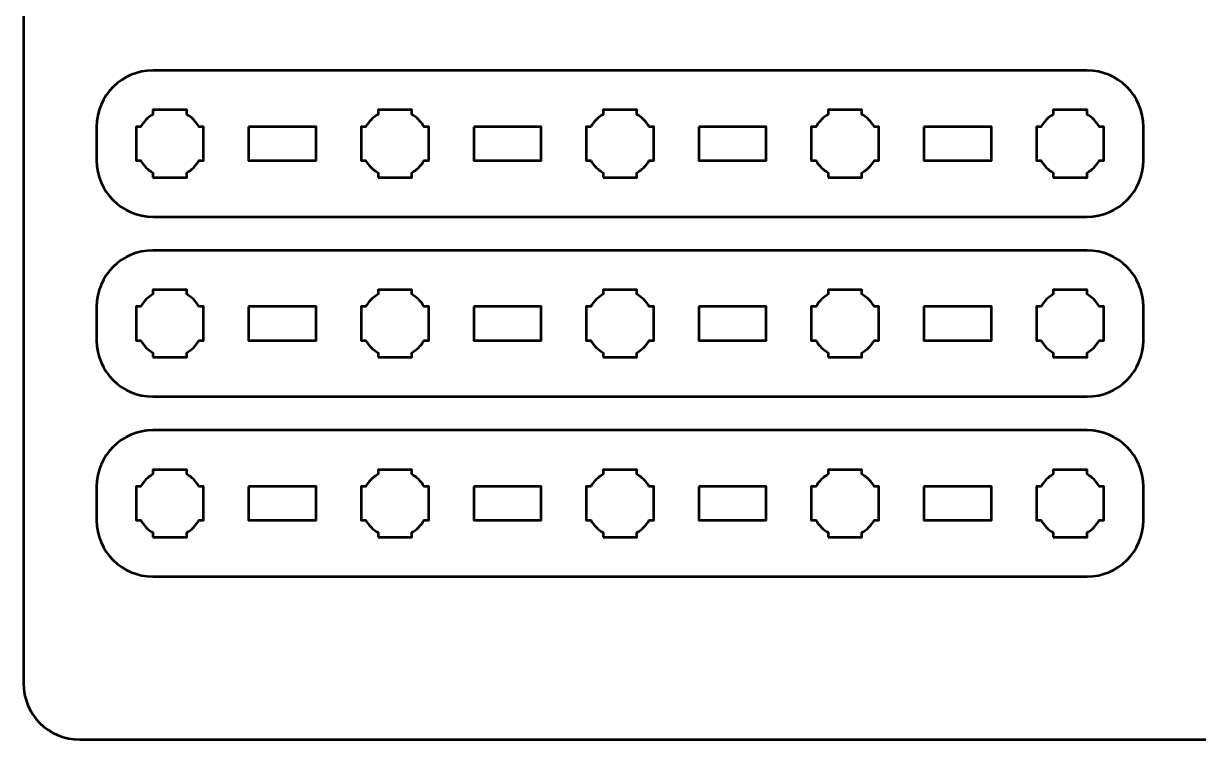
# Model space of a CAD drawing. Header units: centimetres. Extents: x -21 to 0, y -29.7 to 0.
# Drawn here: x -21 to -10.56, y -29.7 to -23.33 of the extents above; entities that cross this region are included whole.
import ezdxf

# ---------------------------------------------------------------- set-up
doc = ezdxf.new("R2010")
doc.units = ezdxf.units.CM
doc.header["$MEASUREMENT"] = 0
doc.layers.add('Layer 1', color=7, linetype='Continuous')

msp = doc.modelspace()

# ---------------------------------------------------------------- linework, layer by layer
at = {"layer": 'Layer 1', "color": 1, "lineweight": 53}
msp.add_open_spline([(-21.00003, -29.19995), (-21.00003, -29.19995), (-21.00003, -5.29992), (-21.00003, -5.29992), (-21.00003, -5.29992), (-21.00003, -5.21709), (-20.93286, -5.14992), (-20.85003, -5.14992), (-20.85003, -5.14992), (-20.7672, -5.14992), (-20.70003, -5.08275), (-20.70003, -4.99992), (-20.70003, -4.99992), (-20.70003, -4.91709), (-20.7672, -4.84992), (-20.85003, -4.84992), (-20.85003, -4.84992), (-20.93286, -4.84992), (-21.00003, -4.78275), (-21.00003, -4.69992), (-21.00003, -4.69992), (-21.00003, -4.61709), (-20.93286, -4.54992), (-20.85003, -4.54992), (-20.85003, -4.54992), (-20.7672, -4.54992), (-20.70003, -4.48275), (-20.70003, -4.39992), (-20.70003, -4.39992), (-20.70003, -4.31709), (-20.7672, -4.24992), (-20.85003, -4.24992), (-20.85003, -4.24992), (-20.93286, -4.24992), (-21.00003, -4.18275), (-21.00003, -4.09992), (-21.00003, -4.09992), (-21.00003, -4.01709), (-20.93286, -3.94992), (-20.85003, -3.94992), (-20.85003, -3.94992), (-20.7672, -3.94992), (-20.70003, -3.88275), (-20.70003, -3.79992), (-20.70003, -3.79992), (-20.70003, -3.71709), (-20.7672, -3.64992), (-20.85003, -3.64992), (-20.85003, -3.64992), (-20.93286, -3.64992), (-21.00003, -3.58275), (-21.00003, -3.49992), (-21.00003, -3.49992), (-21.00003, -3.41709), (-20.93286, -3.34992), (-20.85003, -3.34992), (-20.85003, -3.34992), (-20.7672, -3.34992), (-20.70003, -3.28275), (-20.70003, -3.19992), (-20.70003, -3.19992), (-20.70003, -3.11709), (-20.7672, -3.04992), (-20.85003, -3.04992), (-20.85003, -3.04992), (-20.93286, -3.04992), (-21.00003, -2.98275), (-21.00003, -2.89992), (-21.00003, -2.89992), (-21.00003, -2.81709), (-20.93286, -2.74992), (-20.85003, -2.74992), (-20.85003, -2.74992), (-20.7672, -2.74992), (-20.70003, -2.68275), (-20.70003, -2.59992), (-20.70003, -2.59992), (-20.70003, -2.51709), (-20.7672, -2.44992), (-20.85003, -2.44992), (-20.85003, -2.44992), (-20.93286, -2.44992), (-21.00003, -2.38275), (-21.00003, -2.29992), (-21.00003, -2.29992), (-21.00003, -2.21709), (-20.93286, -2.14992), (-20.85003, -2.14992), (-20.85003, -2.14992), (-20.7672, -2.14992), (-20.70003, -2.08275), (-20.70003, -1.99992), (-20.70003, -1.99992), (-20.70003, -1.91709), (-20.7672, -1.84992), (-20.85003, -1.84992), (-20.85003, -1.84992), (-20.93286, -1.84992), (-21.00003, -1.78275), (-21.00003, -1.69992), (-21.00003, -1.69992), (-21.00003, -1.61709), (-20.93286, -1.54992), (-20.85003, -1.54992), (-20.85003, -1.54992), (-20.7672, -1.54992), (-20.70003, -1.48275), (-20.70003, -1.39992), (-20.70003, -1.39992), (-20.70003, -1.31709), (-20.7672, -1.24992), (-20.85003, -1.24992), (-20.85003, -1.24992), (-20.93286, -1.24992), (-21.00003, -1.18275), (-21.00003, -1.09992), (-21.00003, -1.09992), (-21.00003, -1.09992), (-21.00003, -0.49992), (-21.00003, -0.49992), (-21.00003, -0.49992), (-21.00003, -0.22295), (-20.77694, 0.00004), (-20.49994, 0.00004), (-20.49994, 0.00004), (-20.49994, 0.00004), (-0.50008, 0.00004), (-0.50008, 0.00004), (-0.50008, 0.00004), (-0.22294, 0.00004), (0.00002, -0.22295), (0.00002, -0.49992), (0.00002, -0.49992), (0.00002, -0.49992), (0.00002, -29.19995), (0.00002, -29.19995), (0.00002, -29.19995), (0.00002, -29.47695), (-0.22294, -29.70004), (-0.50008, -29.70004), (-0.50008, -29.70004), (-0.50008, -29.70004), (-20.49994, -29.70004), (-20.49994, -29.70004), (-20.49994, -29.70004), (-20.77694, -29.70004), (-21.00003, -29.47695), (-21.00003, -29.19995)], degree=3, knots=[0, 0, 0, 0, 0.02702703, 0.02702703, 0.02702703, 0.02702703, 0.05405405, 0.05405405, 0.05405405, 0.05405405, 0.08108108, 0.08108108, 0.08108108, 0.08108108, 0.10810811, 0.10810811, 0.10810811, 0.10810811, 0.13513514, 0.13513514, 0.13513514, 0.13513514, 0.16216216, 0.16216216, 0.16216216, 0.16216216, 0.18918919, 0.18918919, 0.18918919, 0.18918919, 0.21621622, 0.21621622, 0.21621622, 0.21621622, 0.24324324, 0.24324324, 0.24324324, 0.24324324, 0.27027027, 0.27027027, 0.27027027, 0.27027027, 0.2972973, 0.2972973, 0.2972973, 0.2972973, 0.32432432, 0.32432432, 0.32432432, 0.32432432, 0.35135135, 0.35135135, 0.35135135, 0.35135135, 0.37837838, 0.37837838, 0.37837838, 0.37837838, 0.40540541, 0.40540541, 0.40540541, 0.40540541, 0.43243243, 0.43243243, 0.43243243, 0.43243243, 0.45945946, 0.45945946, 0.45945946, 0.45945946, 0.48648649, 0.48648649, 0.48648649, 0.48648649, 0.51351351, 0.51351351, 0.51351351, 0.51351351, 0.54054054, 0.54054054, 0.54054054, 0.54054054, 0.56756757, 0.56756757, 0.56756757, 0.56756757, 0.59459459, 0.59459459, 0.59459459, 0.59459459, 0.62162162, 0.62162162, 0.62162162, 0.62162162, 0.64864865, 0.64864865, 0.64864865, 0.64864865, 0.67567568, 0.67567568, 0.67567568, 0.67567568, 0.7027027, 0.7027027, 0.7027027, 0.7027027, 0.72972973, 0.72972973, 0.72972973, 0.72972973, 0.75675676, 0.75675676, 0.75675676, 0.75675676, 0.78378378, 0.78378378, 0.78378378, 0.78378378, 0.81081081, 0.81081081, 0.81081081, 0.81081081, 0.83783784, 0.83783784, 0.83783784, 0.83783784, 0.86486486, 0.86486486, 0.86486486, 0.86486486, 0.89189189, 0.89189189, 0.89189189, 0.89189189, 0.91891892, 0.91891892, 0.91891892, 0.91891892, 0.94594595, 0.94594595, 0.94594595, 0.94594595, 0.97297297, 0.97297297, 0.97297297, 0.97297297, 1, 1, 1, 1], dxfattribs=at)
at = {"layer": 'Layer 1', "color": 3, "lineweight": 53}
for points in [[(-19.84998, -23.75001), (-19.84998, -23.75001), (-11.55007, -23.75001), (-11.55007, -23.75001), (-11.55007, -23.75001), (-11.27307, -23.75001), (-11.04997, -23.9731), (-11.04997, -24.2501), (-11.04997, -24.2501), (-11.04997, -24.2501), (-11.04997, -24.55011), (-11.04997, -24.55011), (-11.04997, -24.55011), (-11.04997, -24.82707), (-11.27307, -25.05003), (-11.55007, -25.05003), (-11.55007, -25.05003), (-11.55007, -25.05003), (-19.84998, -25.05003), (-19.84998, -25.05003), (-19.84998, -25.05003), (-20.12698, -25.05003), (-20.35008, -24.82707), (-20.35008, -24.55011), (-20.35008, -24.55011), (-20.35008, -24.55011), (-20.35008, -24.2501), (-20.35008, -24.2501), (-20.35008, -24.2501), (-20.35008, -23.9731), (-20.12698, -23.75001), (-19.84998, -23.75001)], [(-19.84998, -25.35001), (-19.84998, -25.35001), (-11.55007, -25.35001), (-11.55007, -25.35001), (-11.55007, -25.35001), (-11.27307, -25.35001), (-11.04997, -25.5731), (-11.04997, -25.8501), (-11.04997, -25.8501), (-11.04997, -25.8501), (-11.04997, -26.15011), (-11.04997, -26.15011), (-11.04997, -26.15011), (-11.04997, -26.42707), (-11.27307, -26.65003), (-11.55007, -26.65003), (-11.55007, -26.65003), (-11.55007, -26.65003), (-19.84998, -26.65003), (-19.84998, -26.65003), (-19.84998, -26.65003), (-20.12698, -26.65003), (-20.35008, -26.42707), (-20.35008, -26.15011), (-20.35008, -26.15011), (-20.35008, -26.15011), (-20.35008, -25.8501), (-20.35008, -25.8501), (-20.35008, -25.8501), (-20.35008, -25.5731), (-20.12698, -25.35001), (-19.84998, -25.35001)], [(-19.84998, -26.95001), (-19.84998, -26.95001), (-11.55007, -26.95001), (-11.55007, -26.95001), (-11.55007, -26.95001), (-11.27307, -26.95001), (-11.04997, -27.1731), (-11.04997, -27.4501), (-11.04997, -27.4501), (-11.04997, -27.4501), (-11.04997, -27.75011), (-11.04997, -27.75011), (-11.04997, -27.75011), (-11.04997, -28.02707), (-11.27307, -28.25003), (-11.55007, -28.25003), (-11.55007, -28.25003), (-11.55007, -28.25003), (-19.84998, -28.25003), (-19.84998, -28.25003), (-19.84998, -28.25003), (-20.12698, -28.25003), (-20.35008, -28.02707), (-20.35008, -27.75011), (-20.35008, -27.75011), (-20.35008, -27.75011), (-20.35008, -27.4501), (-20.35008, -27.4501), (-20.35008, -27.4501), (-20.35008, -27.1731), (-20.12698, -26.95001), (-19.84998, -26.95001)]]:
    msp.add_open_spline(points, degree=3, knots=[0, 0, 0, 0, 0.125, 0.125, 0.125, 0.125, 0.25, 0.25, 0.25, 0.25, 0.375, 0.375, 0.375, 0.375, 0.5, 0.5, 0.5, 0.5, 0.625, 0.625, 0.625, 0.625, 0.75, 0.75, 0.75, 0.75, 0.875, 0.875, 0.875, 0.875, 1, 1, 1, 1], dxfattribs=at)
at = {"layer": 'Layer 1', "lineweight": 53}
for points, knots in [([(-19.84998, -24.70004), (-19.84998, -24.70004), (-19.84998, -24.65993), (-19.84998, -24.65993), (-19.84998, -24.65993), (-19.89559, -24.63361), (-19.93352, -24.59558), (-19.95984, -24.55011), (-19.95984, -24.55011), (-19.95984, -24.55011), (-20.00005, -24.55011), (-20.00005, -24.55011), (-20.00005, -24.55011), (-20.00005, -24.55011), (-20.00005, -24.40003), (-20.00005, -24.40003), (-20.00005, -24.40003), (-20.00005, -24.40003), (-20.00005, -24.2501), (-20.00005, -24.2501), (-20.00005, -24.2501), (-20.00005, -24.2501), (-19.95984, -24.2501), (-19.95984, -24.2501), (-19.95984, -24.2501), (-19.93352, -24.20449), (-19.89559, -24.16657), (-19.84998, -24.14025), (-19.84998, -24.14025), (-19.84998, -24.14025), (-19.84998, -24.10003), (-19.84998, -24.10003), (-19.84998, -24.10003), (-19.84998, -24.10003), (-19.70005, -24.10003), (-19.70005, -24.10003), (-19.70005, -24.10003), (-19.70005, -24.10003), (-19.54998, -24.10003), (-19.54998, -24.10003), (-19.54998, -24.10003), (-19.54998, -24.10003), (-19.54998, -24.14025), (-19.54998, -24.14025), (-19.54998, -24.14025), (-19.50451, -24.16657), (-19.46648, -24.20449), (-19.44016, -24.2501), (-19.44016, -24.2501), (-19.44016, -24.2501), (-19.40005, -24.2501), (-19.40005, -24.2501), (-19.40005, -24.2501), (-19.40005, -24.2501), (-19.40005, -24.40003), (-19.40005, -24.40003), (-19.40005, -24.40003), (-19.40005, -24.40003), (-19.40005, -24.55011), (-19.40005, -24.55011), (-19.40005, -24.55011), (-19.40005, -24.55011), (-19.44016, -24.55011), (-19.44016, -24.55011), (-19.44016, -24.55011), (-19.46648, -24.59558), (-19.50451, -24.63361), (-19.54998, -24.65993), (-19.54998, -24.65993), (-19.54998, -24.65993), (-19.54998, -24.70004), (-19.54998, -24.70004), (-19.54998, -24.70004), (-19.54998, -24.70004), (-19.70005, -24.70004), (-19.70005, -24.70004), (-19.70005, -24.70004), (-19.70005, -24.70004), (-19.84998, -24.70004), (-19.84998, -24.70004)], [0, 0, 0, 0, 0.05, 0.05, 0.05, 0.05, 0.1, 0.1, 0.1, 0.1, 0.15, 0.15, 0.15, 0.15, 0.2, 0.2, 0.2, 0.2, 0.25, 0.25, 0.25, 0.25, 0.3, 0.3, 0.3, 0.3, 0.35, 0.35, 0.35, 0.35, 0.4, 0.4, 0.4, 0.4, 0.45, 0.45, 0.45, 0.45, 0.5, 0.5, 0.5, 0.5, 0.55, 0.55, 0.55, 0.55, 0.6, 0.6, 0.6, 0.6, 0.65, 0.65, 0.65, 0.65, 0.7, 0.7, 0.7, 0.7, 0.75, 0.75, 0.75, 0.75, 0.8, 0.8, 0.8, 0.8, 0.85, 0.85, 0.85, 0.85, 0.9, 0.9, 0.9, 0.9, 0.95, 0.95, 0.95, 0.95, 1, 1, 1, 1]), ([(-17.85005, -24.70004), (-17.85005, -24.70004), (-17.85005, -24.65993), (-17.85005, -24.65993), (-17.85005, -24.65993), (-17.89552, -24.63361), (-17.93355, -24.59558), (-17.95987, -24.55011), (-17.95987, -24.55011), (-17.95987, -24.55011), (-17.99998, -24.55011), (-17.99998, -24.55011), (-17.99998, -24.55011), (-17.99998, -24.55011), (-17.99998, -24.40003), (-17.99998, -24.40003), (-17.99998, -24.40003), (-17.99998, -24.40003), (-17.99998, -24.2501), (-17.99998, -24.2501), (-17.99998, -24.2501), (-17.99998, -24.2501), (-17.95987, -24.2501), (-17.95987, -24.2501), (-17.95987, -24.2501), (-17.93355, -24.20449), (-17.89552, -24.16657), (-17.85005, -24.14025), (-17.85005, -24.14025), (-17.85005, -24.14025), (-17.85005, -24.10003), (-17.85005, -24.10003), (-17.85005, -24.10003), (-17.85005, -24.10003), (-17.69998, -24.10003), (-17.69998, -24.10003), (-17.69998, -24.10003), (-17.69998, -24.10003), (-17.55005, -24.10003), (-17.55005, -24.10003), (-17.55005, -24.10003), (-17.55005, -24.10003), (-17.55005, -24.14025), (-17.55005, -24.14025), (-17.55005, -24.14025), (-17.50457, -24.16657), (-17.46654, -24.20449), (-17.44023, -24.2501), (-17.44023, -24.2501), (-17.44023, -24.2501), (-17.39997, -24.2501), (-17.39997, -24.2501), (-17.39997, -24.2501), (-17.39997, -24.2501), (-17.39997, -24.40003), (-17.39997, -24.40003), (-17.39997, -24.40003), (-17.39997, -24.40003), (-17.39997, -24.55011), (-17.39997, -24.55011), (-17.39997, -24.55011), (-17.39997, -24.55011), (-17.44023, -24.55011), (-17.44023, -24.55011), (-17.44023, -24.55011), (-17.46654, -24.59558), (-17.50457, -24.63361), (-17.55005, -24.65993), (-17.55005, -24.65993), (-17.55005, -24.65993), (-17.55005, -24.70004), (-17.55005, -24.70004), (-17.55005, -24.70004), (-17.55005, -24.70004), (-17.69998, -24.70004), (-17.69998, -24.70004), (-17.69998, -24.70004), (-17.69998, -24.70004), (-17.85005, -24.70004), (-17.85005, -24.70004)], [0, 0, 0, 0, 0.05, 0.05, 0.05, 0.05, 0.1, 0.1, 0.1, 0.1, 0.15, 0.15, 0.15, 0.15, 0.2, 0.2, 0.2, 0.2, 0.25, 0.25, 0.25, 0.25, 0.3, 0.3, 0.3, 0.3, 0.35, 0.35, 0.35, 0.35, 0.4, 0.4, 0.4, 0.4, 0.45, 0.45, 0.45, 0.45, 0.5, 0.5, 0.5, 0.5, 0.55, 0.55, 0.55, 0.55, 0.6, 0.6, 0.6, 0.6, 0.65, 0.65, 0.65, 0.65, 0.7, 0.7, 0.7, 0.7, 0.75, 0.75, 0.75, 0.75, 0.8, 0.8, 0.8, 0.8, 0.85, 0.85, 0.85, 0.85, 0.9, 0.9, 0.9, 0.9, 0.95, 0.95, 0.95, 0.95, 1, 1, 1, 1]), ([(-15.85012, -24.70004), (-15.85012, -24.70004), (-15.85012, -24.65993), (-15.85012, -24.65993), (-15.85012, -24.65993), (-15.89559, -24.63361), (-15.93348, -24.59558), (-15.95994, -24.55011), (-15.95994, -24.55011), (-15.95994, -24.55011), (-16.00005, -24.55011), (-16.00005, -24.55011), (-16.00005, -24.55011), (-16.00005, -24.55011), (-16.00005, -24.40003), (-16.00005, -24.40003), (-16.00005, -24.40003), (-16.00005, -24.40003), (-16.00005, -24.2501), (-16.00005, -24.2501), (-16.00005, -24.2501), (-16.00005, -24.2501), (-15.95994, -24.2501), (-15.95994, -24.2501), (-15.95994, -24.2501), (-15.93348, -24.20449), (-15.89559, -24.16657), (-15.85012, -24.14025), (-15.85012, -24.14025), (-15.85012, -24.14025), (-15.85012, -24.10003), (-15.85012, -24.10003), (-15.85012, -24.10003), (-15.85012, -24.10003), (-15.70004, -24.10003), (-15.70004, -24.10003), (-15.70004, -24.10003), (-15.70004, -24.10003), (-15.55011, -24.10003), (-15.55011, -24.10003), (-15.55011, -24.10003), (-15.55011, -24.10003), (-15.55011, -24.14025), (-15.55011, -24.14025), (-15.55011, -24.14025), (-15.5045, -24.16657), (-15.46658, -24.20449), (-15.44026, -24.2501), (-15.44026, -24.2501), (-15.44026, -24.2501), (-15.40004, -24.2501), (-15.40004, -24.2501), (-15.40004, -24.2501), (-15.40004, -24.2501), (-15.40004, -24.40003), (-15.40004, -24.40003), (-15.40004, -24.40003), (-15.40004, -24.40003), (-15.40004, -24.55011), (-15.40004, -24.55011), (-15.40004, -24.55011), (-15.40004, -24.55011), (-15.44026, -24.55011), (-15.44026, -24.55011), (-15.44026, -24.55011), (-15.46658, -24.59558), (-15.5045, -24.63361), (-15.55011, -24.65993), (-15.55011, -24.65993), (-15.55011, -24.65993), (-15.55011, -24.70004), (-15.55011, -24.70004), (-15.55011, -24.70004), (-15.55011, -24.70004), (-15.70004, -24.70004), (-15.70004, -24.70004), (-15.70004, -24.70004), (-15.70004, -24.70004), (-15.85012, -24.70004), (-15.85012, -24.70004)], [0, 0, 0, 0, 0.05, 0.05, 0.05, 0.05, 0.1, 0.1, 0.1, 0.1, 0.15, 0.15, 0.15, 0.15, 0.2, 0.2, 0.2, 0.2, 0.25, 0.25, 0.25, 0.25, 0.3, 0.3, 0.3, 0.3, 0.35, 0.35, 0.35, 0.35, 0.4, 0.4, 0.4, 0.4, 0.45, 0.45, 0.45, 0.45, 0.5, 0.5, 0.5, 0.5, 0.55, 0.55, 0.55, 0.55, 0.6, 0.6, 0.6, 0.6, 0.65, 0.65, 0.65, 0.65, 0.7, 0.7, 0.7, 0.7, 0.75, 0.75, 0.75, 0.75, 0.8, 0.8, 0.8, 0.8, 0.85, 0.85, 0.85, 0.85, 0.9, 0.9, 0.9, 0.9, 0.95, 0.95, 0.95, 0.95, 1, 1, 1, 1]), ([(-13.85001, -24.70004), (-13.85001, -24.70004), (-13.85001, -24.65993), (-13.85001, -24.65993), (-13.85001, -24.65993), (-13.89562, -24.63361), (-13.93351, -24.59558), (-13.95983, -24.55011), (-13.95983, -24.55011), (-13.95983, -24.55011), (-14.00008, -24.55011), (-14.00008, -24.55011), (-14.00008, -24.55011), (-14.00008, -24.55011), (-14.00008, -24.40003), (-14.00008, -24.40003), (-14.00008, -24.40003), (-14.00008, -24.40003), (-14.00008, -24.2501), (-14.00008, -24.2501), (-14.00008, -24.2501), (-14.00008, -24.2501), (-13.95983, -24.2501), (-13.95983, -24.2501), (-13.95983, -24.2501), (-13.93351, -24.20449), (-13.89562, -24.16657), (-13.85001, -24.14025), (-13.85001, -24.14025), (-13.85001, -24.14025), (-13.85001, -24.10003), (-13.85001, -24.10003), (-13.85001, -24.10003), (-13.85001, -24.10003), (-13.70008, -24.10003), (-13.70008, -24.10003), (-13.70008, -24.10003), (-13.70008, -24.10003), (-13.55, -24.10003), (-13.55, -24.10003), (-13.55, -24.10003), (-13.55, -24.10003), (-13.55, -24.14025), (-13.55, -24.14025), (-13.55, -24.14025), (-13.50453, -24.16657), (-13.4665, -24.20449), (-13.44018, -24.2501), (-13.44018, -24.2501), (-13.44018, -24.2501), (-13.40007, -24.2501), (-13.40007, -24.2501), (-13.40007, -24.2501), (-13.40007, -24.2501), (-13.40007, -24.40003), (-13.40007, -24.40003), (-13.40007, -24.40003), (-13.40007, -24.40003), (-13.40007, -24.55011), (-13.40007, -24.55011), (-13.40007, -24.55011), (-13.40007, -24.55011), (-13.44018, -24.55011), (-13.44018, -24.55011), (-13.44018, -24.55011), (-13.4665, -24.59558), (-13.50453, -24.63361), (-13.55, -24.65993), (-13.55, -24.65993), (-13.55, -24.65993), (-13.55, -24.70004), (-13.55, -24.70004), (-13.55, -24.70004), (-13.55, -24.70004), (-13.70008, -24.70004), (-13.70008, -24.70004), (-13.70008, -24.70004), (-13.70008, -24.70004), (-13.85001, -24.70004), (-13.85001, -24.70004)], [0, 0, 0, 0, 0.05, 0.05, 0.05, 0.05, 0.1, 0.1, 0.1, 0.1, 0.15, 0.15, 0.15, 0.15, 0.2, 0.2, 0.2, 0.2, 0.25, 0.25, 0.25, 0.25, 0.3, 0.3, 0.3, 0.3, 0.35, 0.35, 0.35, 0.35, 0.4, 0.4, 0.4, 0.4, 0.45, 0.45, 0.45, 0.45, 0.5, 0.5, 0.5, 0.5, 0.55, 0.55, 0.55, 0.55, 0.6, 0.6, 0.6, 0.6, 0.65, 0.65, 0.65, 0.65, 0.7, 0.7, 0.7, 0.7, 0.75, 0.75, 0.75, 0.75, 0.8, 0.8, 0.8, 0.8, 0.85, 0.85, 0.85, 0.85, 0.9, 0.9, 0.9, 0.9, 0.95, 0.95, 0.95, 0.95, 1, 1, 1, 1]), ([(-11.85007, -24.70004), (-11.85007, -24.70004), (-11.85007, -24.65993), (-11.85007, -24.65993), (-11.85007, -24.65993), (-11.89555, -24.63361), (-11.93358, -24.59558), (-11.95989, -24.55011), (-11.95989, -24.55011), (-11.95989, -24.55011), (-12, -24.55011), (-12, -24.55011), (-12, -24.55011), (-12, -24.55011), (-12, -24.40003), (-12, -24.40003), (-12, -24.40003), (-12, -24.40003), (-12, -24.2501), (-12, -24.2501), (-12, -24.2501), (-12, -24.2501), (-11.95989, -24.2501), (-11.95989, -24.2501), (-11.95989, -24.2501), (-11.93358, -24.20449), (-11.89555, -24.16657), (-11.85007, -24.14025), (-11.85007, -24.14025), (-11.85007, -24.14025), (-11.85007, -24.10003), (-11.85007, -24.10003), (-11.85007, -24.10003), (-11.85007, -24.10003), (-11.7, -24.10003), (-11.7, -24.10003), (-11.7, -24.10003), (-11.7, -24.10003), (-11.55007, -24.10003), (-11.55007, -24.10003), (-11.55007, -24.10003), (-11.55007, -24.10003), (-11.55007, -24.14025), (-11.55007, -24.14025), (-11.55007, -24.14025), (-11.50446, -24.16657), (-11.46657, -24.20449), (-11.44025, -24.2501), (-11.44025, -24.2501), (-11.44025, -24.2501), (-11.4, -24.2501), (-11.4, -24.2501), (-11.4, -24.2501), (-11.4, -24.2501), (-11.4, -24.40003), (-11.4, -24.40003), (-11.4, -24.40003), (-11.4, -24.40003), (-11.4, -24.55011), (-11.4, -24.55011), (-11.4, -24.55011), (-11.4, -24.55011), (-11.44025, -24.55011), (-11.44025, -24.55011), (-11.44025, -24.55011), (-11.46657, -24.59558), (-11.50446, -24.63361), (-11.55007, -24.65993), (-11.55007, -24.65993), (-11.55007, -24.65993), (-11.55007, -24.70004), (-11.55007, -24.70004), (-11.55007, -24.70004), (-11.55007, -24.70004), (-11.7, -24.70004), (-11.7, -24.70004), (-11.7, -24.70004), (-11.7, -24.70004), (-11.85007, -24.70004), (-11.85007, -24.70004)], [0, 0, 0, 0, 0.05, 0.05, 0.05, 0.05, 0.1, 0.1, 0.1, 0.1, 0.15, 0.15, 0.15, 0.15, 0.2, 0.2, 0.2, 0.2, 0.25, 0.25, 0.25, 0.25, 0.3, 0.3, 0.3, 0.3, 0.35, 0.35, 0.35, 0.35, 0.4, 0.4, 0.4, 0.4, 0.45, 0.45, 0.45, 0.45, 0.5, 0.5, 0.5, 0.5, 0.55, 0.55, 0.55, 0.55, 0.6, 0.6, 0.6, 0.6, 0.65, 0.65, 0.65, 0.65, 0.7, 0.7, 0.7, 0.7, 0.75, 0.75, 0.75, 0.75, 0.8, 0.8, 0.8, 0.8, 0.85, 0.85, 0.85, 0.85, 0.9, 0.9, 0.9, 0.9, 0.95, 0.95, 0.95, 0.95, 1, 1, 1, 1]), ([(-19.00003, -24.2501), (-19.00003, -24.2501), (-18.40003, -24.2501), (-18.40003, -24.2501), (-18.40003, -24.2501), (-18.40003, -24.2501), (-18.40003, -24.55011), (-18.40003, -24.55011), (-18.40003, -24.55011), (-18.40003, -24.55011), (-19.00003, -24.55011), (-19.00003, -24.55011), (-19.00003, -24.55011), (-19.00003, -24.55011), (-19.00003, -24.2501), (-19.00003, -24.2501)], [0, 0, 0, 0, 0.25, 0.25, 0.25, 0.25, 0.5, 0.5, 0.5, 0.5, 0.75, 0.75, 0.75, 0.75, 1, 1, 1, 1]), ([(-17.00007, -24.2501), (-17.00007, -24.2501), (-16.40006, -24.2501), (-16.40006, -24.2501), (-16.40006, -24.2501), (-16.40006, -24.2501), (-16.40006, -24.55011), (-16.40006, -24.55011), (-16.40006, -24.55011), (-16.40006, -24.55011), (-17.00007, -24.55011), (-17.00007, -24.55011), (-17.00007, -24.55011), (-17.00007, -24.55011), (-17.00007, -24.2501), (-17.00007, -24.2501)], [0, 0, 0, 0, 0.25, 0.25, 0.25, 0.25, 0.5, 0.5, 0.5, 0.5, 0.75, 0.75, 0.75, 0.75, 1, 1, 1, 1]), ([(-14.99999, -24.2501), (-14.99999, -24.2501), (-14.39999, -24.2501), (-14.39999, -24.2501), (-14.39999, -24.2501), (-14.39999, -24.2501), (-14.39999, -24.55011), (-14.39999, -24.55011), (-14.39999, -24.55011), (-14.39999, -24.55011), (-14.99999, -24.55011), (-14.99999, -24.55011), (-14.99999, -24.55011), (-14.99999, -24.55011), (-14.99999, -24.2501), (-14.99999, -24.2501)], [0, 0, 0, 0, 0.25, 0.25, 0.25, 0.25, 0.5, 0.5, 0.5, 0.5, 0.75, 0.75, 0.75, 0.75, 1, 1, 1, 1]), ([(-13.00002, -24.2501), (-13.00002, -24.2501), (-12.40002, -24.2501), (-12.40002, -24.2501), (-12.40002, -24.2501), (-12.40002, -24.2501), (-12.40002, -24.55011), (-12.40002, -24.55011), (-12.40002, -24.55011), (-12.40002, -24.55011), (-13.00002, -24.55011), (-13.00002, -24.55011), (-13.00002, -24.55011), (-13.00002, -24.55011), (-13.00002, -24.2501), (-13.00002, -24.2501)], [0, 0, 0, 0, 0.25, 0.25, 0.25, 0.25, 0.5, 0.5, 0.5, 0.5, 0.75, 0.75, 0.75, 0.75, 1, 1, 1, 1]), ([(-19.84998, -26.30004), (-19.84998, -26.30004), (-19.84998, -26.25993), (-19.84998, -26.25993), (-19.84998, -26.25993), (-19.89559, -26.23361), (-19.93352, -26.19558), (-19.95984, -26.15011), (-19.95984, -26.15011), (-19.95984, -26.15011), (-20.00005, -26.15011), (-20.00005, -26.15011), (-20.00005, -26.15011), (-20.00005, -26.15011), (-20.00005, -26.00003), (-20.00005, -26.00003), (-20.00005, -26.00003), (-20.00005, -26.00003), (-20.00005, -25.8501), (-20.00005, -25.8501), (-20.00005, -25.8501), (-20.00005, -25.8501), (-19.95984, -25.8501), (-19.95984, -25.8501), (-19.95984, -25.8501), (-19.93352, -25.80449), (-19.89559, -25.76657), (-19.84998, -25.74025), (-19.84998, -25.74025), (-19.84998, -25.74025), (-19.84998, -25.70003), (-19.84998, -25.70003), (-19.84998, -25.70003), (-19.84998, -25.70003), (-19.70005, -25.70003), (-19.70005, -25.70003), (-19.70005, -25.70003), (-19.70005, -25.70003), (-19.54998, -25.70003), (-19.54998, -25.70003), (-19.54998, -25.70003), (-19.54998, -25.70003), (-19.54998, -25.74025), (-19.54998, -25.74025), (-19.54998, -25.74025), (-19.50451, -25.76657), (-19.46648, -25.80449), (-19.44016, -25.8501), (-19.44016, -25.8501), (-19.44016, -25.8501), (-19.40005, -25.8501), (-19.40005, -25.8501), (-19.40005, -25.8501), (-19.40005, -25.8501), (-19.40005, -26.00003), (-19.40005, -26.00003), (-19.40005, -26.00003), (-19.40005, -26.00003), (-19.40005, -26.15011), (-19.40005, -26.15011), (-19.40005, -26.15011), (-19.40005, -26.15011), (-19.44016, -26.15011), (-19.44016, -26.15011), (-19.44016, -26.15011), (-19.46648, -26.19558), (-19.50451, -26.23361), (-19.54998, -26.25993), (-19.54998, -26.25993), (-19.54998, -26.25993), (-19.54998, -26.30004), (-19.54998, -26.30004), (-19.54998, -26.30004), (-19.54998, -26.30004), (-19.70005, -26.30004), (-19.70005, -26.30004), (-19.70005, -26.30004), (-19.70005, -26.30004), (-19.84998, -26.30004), (-19.84998, -26.30004)], [0, 0, 0, 0, 0.05, 0.05, 0.05, 0.05, 0.1, 0.1, 0.1, 0.1, 0.15, 0.15, 0.15, 0.15, 0.2, 0.2, 0.2, 0.2, 0.25, 0.25, 0.25, 0.25, 0.3, 0.3, 0.3, 0.3, 0.35, 0.35, 0.35, 0.35, 0.4, 0.4, 0.4, 0.4, 0.45, 0.45, 0.45, 0.45, 0.5, 0.5, 0.5, 0.5, 0.55, 0.55, 0.55, 0.55, 0.6, 0.6, 0.6, 0.6, 0.65, 0.65, 0.65, 0.65, 0.7, 0.7, 0.7, 0.7, 0.75, 0.75, 0.75, 0.75, 0.8, 0.8, 0.8, 0.8, 0.85, 0.85, 0.85, 0.85, 0.9, 0.9, 0.9, 0.9, 0.95, 0.95, 0.95, 0.95, 1, 1, 1, 1]), ([(-17.85005, -26.30004), (-17.85005, -26.30004), (-17.85005, -26.25993), (-17.85005, -26.25993), (-17.85005, -26.25993), (-17.89552, -26.23361), (-17.93355, -26.19558), (-17.95987, -26.15011), (-17.95987, -26.15011), (-17.95987, -26.15011), (-17.99998, -26.15011), (-17.99998, -26.15011), (-17.99998, -26.15011), (-17.99998, -26.15011), (-17.99998, -26.00003), (-17.99998, -26.00003), (-17.99998, -26.00003), (-17.99998, -26.00003), (-17.99998, -25.8501), (-17.99998, -25.8501), (-17.99998, -25.8501), (-17.99998, -25.8501), (-17.95987, -25.8501), (-17.95987, -25.8501), (-17.95987, -25.8501), (-17.93355, -25.80449), (-17.89552, -25.76657), (-17.85005, -25.74025), (-17.85005, -25.74025), (-17.85005, -25.74025), (-17.85005, -25.70003), (-17.85005, -25.70003), (-17.85005, -25.70003), (-17.85005, -25.70003), (-17.69998, -25.70003), (-17.69998, -25.70003), (-17.69998, -25.70003), (-17.69998, -25.70003), (-17.55005, -25.70003), (-17.55005, -25.70003), (-17.55005, -25.70003), (-17.55005, -25.70003), (-17.55005, -25.74025), (-17.55005, -25.74025), (-17.55005, -25.74025), (-17.50457, -25.76657), (-17.46654, -25.80449), (-17.44023, -25.8501), (-17.44023, -25.8501), (-17.44023, -25.8501), (-17.39997, -25.8501), (-17.39997, -25.8501), (-17.39997, -25.8501), (-17.39997, -25.8501), (-17.39997, -26.00003), (-17.39997, -26.00003), (-17.39997, -26.00003), (-17.39997, -26.00003), (-17.39997, -26.15011), (-17.39997, -26.15011), (-17.39997, -26.15011), (-17.39997, -26.15011), (-17.44023, -26.15011), (-17.44023, -26.15011), (-17.44023, -26.15011), (-17.46654, -26.19558), (-17.50457, -26.23361), (-17.55005, -26.25993), (-17.55005, -26.25993), (-17.55005, -26.25993), (-17.55005, -26.30004), (-17.55005, -26.30004), (-17.55005, -26.30004), (-17.55005, -26.30004), (-17.69998, -26.30004), (-17.69998, -26.30004), (-17.69998, -26.30004), (-17.69998, -26.30004), (-17.85005, -26.30004), (-17.85005, -26.30004)], [0, 0, 0, 0, 0.05, 0.05, 0.05, 0.05, 0.1, 0.1, 0.1, 0.1, 0.15, 0.15, 0.15, 0.15, 0.2, 0.2, 0.2, 0.2, 0.25, 0.25, 0.25, 0.25, 0.3, 0.3, 0.3, 0.3, 0.35, 0.35, 0.35, 0.35, 0.4, 0.4, 0.4, 0.4, 0.45, 0.45, 0.45, 0.45, 0.5, 0.5, 0.5, 0.5, 0.55, 0.55, 0.55, 0.55, 0.6, 0.6, 0.6, 0.6, 0.65, 0.65, 0.65, 0.65, 0.7, 0.7, 0.7, 0.7, 0.75, 0.75, 0.75, 0.75, 0.8, 0.8, 0.8, 0.8, 0.85, 0.85, 0.85, 0.85, 0.9, 0.9, 0.9, 0.9, 0.95, 0.95, 0.95, 0.95, 1, 1, 1, 1]), ([(-15.85012, -26.30004), (-15.85012, -26.30004), (-15.85012, -26.25993), (-15.85012, -26.25993), (-15.85012, -26.25993), (-15.89559, -26.23361), (-15.93348, -26.19558), (-15.95994, -26.15011), (-15.95994, -26.15011), (-15.95994, -26.15011), (-16.00005, -26.15011), (-16.00005, -26.15011), (-16.00005, -26.15011), (-16.00005, -26.15011), (-16.00005, -26.00003), (-16.00005, -26.00003), (-16.00005, -26.00003), (-16.00005, -26.00003), (-16.00005, -25.8501), (-16.00005, -25.8501), (-16.00005, -25.8501), (-16.00005, -25.8501), (-15.95994, -25.8501), (-15.95994, -25.8501), (-15.95994, -25.8501), (-15.93348, -25.80449), (-15.89559, -25.76657), (-15.85012, -25.74025), (-15.85012, -25.74025), (-15.85012, -25.74025), (-15.85012, -25.70003), (-15.85012, -25.70003), (-15.85012, -25.70003), (-15.85012, -25.70003), (-15.70004, -25.70003), (-15.70004, -25.70003), (-15.70004, -25.70003), (-15.70004, -25.70003), (-15.55011, -25.70003), (-15.55011, -25.70003), (-15.55011, -25.70003), (-15.55011, -25.70003), (-15.55011, -25.74025), (-15.55011, -25.74025), (-15.55011, -25.74025), (-15.5045, -25.76657), (-15.46658, -25.80449), (-15.44026, -25.8501), (-15.44026, -25.8501), (-15.44026, -25.8501), (-15.40004, -25.8501), (-15.40004, -25.8501), (-15.40004, -25.8501), (-15.40004, -25.8501), (-15.40004, -26.00003), (-15.40004, -26.00003), (-15.40004, -26.00003), (-15.40004, -26.00003), (-15.40004, -26.15011), (-15.40004, -26.15011), (-15.40004, -26.15011), (-15.40004, -26.15011), (-15.44026, -26.15011), (-15.44026, -26.15011), (-15.44026, -26.15011), (-15.46658, -26.19558), (-15.5045, -26.23361), (-15.55011, -26.25993), (-15.55011, -26.25993), (-15.55011, -26.25993), (-15.55011, -26.30004), (-15.55011, -26.30004), (-15.55011, -26.30004), (-15.55011, -26.30004), (-15.70004, -26.30004), (-15.70004, -26.30004), (-15.70004, -26.30004), (-15.70004, -26.30004), (-15.85012, -26.30004), (-15.85012, -26.30004)], [0, 0, 0, 0, 0.05, 0.05, 0.05, 0.05, 0.1, 0.1, 0.1, 0.1, 0.15, 0.15, 0.15, 0.15, 0.2, 0.2, 0.2, 0.2, 0.25, 0.25, 0.25, 0.25, 0.3, 0.3, 0.3, 0.3, 0.35, 0.35, 0.35, 0.35, 0.4, 0.4, 0.4, 0.4, 0.45, 0.45, 0.45, 0.45, 0.5, 0.5, 0.5, 0.5, 0.55, 0.55, 0.55, 0.55, 0.6, 0.6, 0.6, 0.6, 0.65, 0.65, 0.65, 0.65, 0.7, 0.7, 0.7, 0.7, 0.75, 0.75, 0.75, 0.75, 0.8, 0.8, 0.8, 0.8, 0.85, 0.85, 0.85, 0.85, 0.9, 0.9, 0.9, 0.9, 0.95, 0.95, 0.95, 0.95, 1, 1, 1, 1]), ([(-13.85001, -26.30004), (-13.85001, -26.30004), (-13.85001, -26.25993), (-13.85001, -26.25993), (-13.85001, -26.25993), (-13.89562, -26.23361), (-13.93351, -26.19558), (-13.95983, -26.15011), (-13.95983, -26.15011), (-13.95983, -26.15011), (-14.00008, -26.15011), (-14.00008, -26.15011), (-14.00008, -26.15011), (-14.00008, -26.15011), (-14.00008, -26.00003), (-14.00008, -26.00003), (-14.00008, -26.00003), (-14.00008, -26.00003), (-14.00008, -25.8501), (-14.00008, -25.8501), (-14.00008, -25.8501), (-14.00008, -25.8501), (-13.95983, -25.8501), (-13.95983, -25.8501), (-13.95983, -25.8501), (-13.93351, -25.80449), (-13.89562, -25.76657), (-13.85001, -25.74025), (-13.85001, -25.74025), (-13.85001, -25.74025), (-13.85001, -25.70003), (-13.85001, -25.70003), (-13.85001, -25.70003), (-13.85001, -25.70003), (-13.70008, -25.70003), (-13.70008, -25.70003), (-13.70008, -25.70003), (-13.70008, -25.70003), (-13.55, -25.70003), (-13.55, -25.70003), (-13.55, -25.70003), (-13.55, -25.70003), (-13.55, -25.74025), (-13.55, -25.74025), (-13.55, -25.74025), (-13.50453, -25.76657), (-13.4665, -25.80449), (-13.44018, -25.8501), (-13.44018, -25.8501), (-13.44018, -25.8501), (-13.40007, -25.8501), (-13.40007, -25.8501), (-13.40007, -25.8501), (-13.40007, -25.8501), (-13.40007, -26.00003), (-13.40007, -26.00003), (-13.40007, -26.00003), (-13.40007, -26.00003), (-13.40007, -26.15011), (-13.40007, -26.15011), (-13.40007, -26.15011), (-13.40007, -26.15011), (-13.44018, -26.15011), (-13.44018, -26.15011), (-13.44018, -26.15011), (-13.4665, -26.19558), (-13.50453, -26.23361), (-13.55, -26.25993), (-13.55, -26.25993), (-13.55, -26.25993), (-13.55, -26.30004), (-13.55, -26.30004), (-13.55, -26.30004), (-13.55, -26.30004), (-13.70008, -26.30004), (-13.70008, -26.30004), (-13.70008, -26.30004), (-13.70008, -26.30004), (-13.85001, -26.30004), (-13.85001, -26.30004)], [0, 0, 0, 0, 0.05, 0.05, 0.05, 0.05, 0.1, 0.1, 0.1, 0.1, 0.15, 0.15, 0.15, 0.15, 0.2, 0.2, 0.2, 0.2, 0.25, 0.25, 0.25, 0.25, 0.3, 0.3, 0.3, 0.3, 0.35, 0.35, 0.35, 0.35, 0.4, 0.4, 0.4, 0.4, 0.45, 0.45, 0.45, 0.45, 0.5, 0.5, 0.5, 0.5, 0.55, 0.55, 0.55, 0.55, 0.6, 0.6, 0.6, 0.6, 0.65, 0.65, 0.65, 0.65, 0.7, 0.7, 0.7, 0.7, 0.75, 0.75, 0.75, 0.75, 0.8, 0.8, 0.8, 0.8, 0.85, 0.85, 0.85, 0.85, 0.9, 0.9, 0.9, 0.9, 0.95, 0.95, 0.95, 0.95, 1, 1, 1, 1]), ([(-11.85007, -26.30004), (-11.85007, -26.30004), (-11.85007, -26.25993), (-11.85007, -26.25993), (-11.85007, -26.25993), (-11.89555, -26.23361), (-11.93358, -26.19558), (-11.95989, -26.15011), (-11.95989, -26.15011), (-11.95989, -26.15011), (-12, -26.15011), (-12, -26.15011), (-12, -26.15011), (-12, -26.15011), (-12, -26.00003), (-12, -26.00003), (-12, -26.00003), (-12, -26.00003), (-12, -25.8501), (-12, -25.8501), (-12, -25.8501), (-12, -25.8501), (-11.95989, -25.8501), (-11.95989, -25.8501), (-11.95989, -25.8501), (-11.93358, -25.80449), (-11.89555, -25.76657), (-11.85007, -25.74025), (-11.85007, -25.74025), (-11.85007, -25.74025), (-11.85007, -25.70003), (-11.85007, -25.70003), (-11.85007, -25.70003), (-11.85007, -25.70003), (-11.7, -25.70003), (-11.7, -25.70003), (-11.7, -25.70003), (-11.7, -25.70003), (-11.55007, -25.70003), (-11.55007, -25.70003), (-11.55007, -25.70003), (-11.55007, -25.70003), (-11.55007, -25.74025), (-11.55007, -25.74025), (-11.55007, -25.74025), (-11.50446, -25.76657), (-11.46657, -25.80449), (-11.44025, -25.8501), (-11.44025, -25.8501), (-11.44025, -25.8501), (-11.4, -25.8501), (-11.4, -25.8501), (-11.4, -25.8501), (-11.4, -25.8501), (-11.4, -26.00003), (-11.4, -26.00003), (-11.4, -26.00003), (-11.4, -26.00003), (-11.4, -26.15011), (-11.4, -26.15011), (-11.4, -26.15011), (-11.4, -26.15011), (-11.44025, -26.15011), (-11.44025, -26.15011), (-11.44025, -26.15011), (-11.46657, -26.19558), (-11.50446, -26.23361), (-11.55007, -26.25993), (-11.55007, -26.25993), (-11.55007, -26.25993), (-11.55007, -26.30004), (-11.55007, -26.30004), (-11.55007, -26.30004), (-11.55007, -26.30004), (-11.7, -26.30004), (-11.7, -26.30004), (-11.7, -26.30004), (-11.7, -26.30004), (-11.85007, -26.30004), (-11.85007, -26.30004)], [0, 0, 0, 0, 0.05, 0.05, 0.05, 0.05, 0.1, 0.1, 0.1, 0.1, 0.15, 0.15, 0.15, 0.15, 0.2, 0.2, 0.2, 0.2, 0.25, 0.25, 0.25, 0.25, 0.3, 0.3, 0.3, 0.3, 0.35, 0.35, 0.35, 0.35, 0.4, 0.4, 0.4, 0.4, 0.45, 0.45, 0.45, 0.45, 0.5, 0.5, 0.5, 0.5, 0.55, 0.55, 0.55, 0.55, 0.6, 0.6, 0.6, 0.6, 0.65, 0.65, 0.65, 0.65, 0.7, 0.7, 0.7, 0.7, 0.75, 0.75, 0.75, 0.75, 0.8, 0.8, 0.8, 0.8, 0.85, 0.85, 0.85, 0.85, 0.9, 0.9, 0.9, 0.9, 0.95, 0.95, 0.95, 0.95, 1, 1, 1, 1]), ([(-19.00003, -25.8501), (-19.00003, -25.8501), (-18.40003, -25.8501), (-18.40003, -25.8501), (-18.40003, -25.8501), (-18.40003, -25.8501), (-18.40003, -26.15011), (-18.40003, -26.15011), (-18.40003, -26.15011), (-18.40003, -26.15011), (-19.00003, -26.15011), (-19.00003, -26.15011), (-19.00003, -26.15011), (-19.00003, -26.15011), (-19.00003, -25.8501), (-19.00003, -25.8501)], [0, 0, 0, 0, 0.25, 0.25, 0.25, 0.25, 0.5, 0.5, 0.5, 0.5, 0.75, 0.75, 0.75, 0.75, 1, 1, 1, 1]), ([(-17.00007, -25.8501), (-17.00007, -25.8501), (-16.40006, -25.8501), (-16.40006, -25.8501), (-16.40006, -25.8501), (-16.40006, -25.8501), (-16.40006, -26.15011), (-16.40006, -26.15011), (-16.40006, -26.15011), (-16.40006, -26.15011), (-17.00007, -26.15011), (-17.00007, -26.15011), (-17.00007, -26.15011), (-17.00007, -26.15011), (-17.00007, -25.8501), (-17.00007, -25.8501)], [0, 0, 0, 0, 0.25, 0.25, 0.25, 0.25, 0.5, 0.5, 0.5, 0.5, 0.75, 0.75, 0.75, 0.75, 1, 1, 1, 1]), ([(-14.99999, -25.8501), (-14.99999, -25.8501), (-14.39999, -25.8501), (-14.39999, -25.8501), (-14.39999, -25.8501), (-14.39999, -25.8501), (-14.39999, -26.15011), (-14.39999, -26.15011), (-14.39999, -26.15011), (-14.39999, -26.15011), (-14.99999, -26.15011), (-14.99999, -26.15011), (-14.99999, -26.15011), (-14.99999, -26.15011), (-14.99999, -25.8501), (-14.99999, -25.8501)], [0, 0, 0, 0, 0.25, 0.25, 0.25, 0.25, 0.5, 0.5, 0.5, 0.5, 0.75, 0.75, 0.75, 0.75, 1, 1, 1, 1]), ([(-13.00002, -25.8501), (-13.00002, -25.8501), (-12.40002, -25.8501), (-12.40002, -25.8501), (-12.40002, -25.8501), (-12.40002, -25.8501), (-12.40002, -26.15011), (-12.40002, -26.15011), (-12.40002, -26.15011), (-12.40002, -26.15011), (-13.00002, -26.15011), (-13.00002, -26.15011), (-13.00002, -26.15011), (-13.00002, -26.15011), (-13.00002, -25.8501), (-13.00002, -25.8501)], [0, 0, 0, 0, 0.25, 0.25, 0.25, 0.25, 0.5, 0.5, 0.5, 0.5, 0.75, 0.75, 0.75, 0.75, 1, 1, 1, 1]), ([(-19.84998, -27.90004), (-19.84998, -27.90004), (-19.84998, -27.85993), (-19.84998, -27.85993), (-19.84998, -27.85993), (-19.89559, -27.83361), (-19.93352, -27.79558), (-19.95984, -27.75011), (-19.95984, -27.75011), (-19.95984, -27.75011), (-20.00005, -27.75011), (-20.00005, -27.75011), (-20.00005, -27.75011), (-20.00005, -27.75011), (-20.00005, -27.60003), (-20.00005, -27.60003), (-20.00005, -27.60003), (-20.00005, -27.60003), (-20.00005, -27.4501), (-20.00005, -27.4501), (-20.00005, -27.4501), (-20.00005, -27.4501), (-19.95984, -27.4501), (-19.95984, -27.4501), (-19.95984, -27.4501), (-19.93352, -27.40449), (-19.89559, -27.36657), (-19.84998, -27.34025), (-19.84998, -27.34025), (-19.84998, -27.34025), (-19.84998, -27.30003), (-19.84998, -27.30003), (-19.84998, -27.30003), (-19.84998, -27.30003), (-19.70005, -27.30003), (-19.70005, -27.30003), (-19.70005, -27.30003), (-19.70005, -27.30003), (-19.54998, -27.30003), (-19.54998, -27.30003), (-19.54998, -27.30003), (-19.54998, -27.30003), (-19.54998, -27.34025), (-19.54998, -27.34025), (-19.54998, -27.34025), (-19.50451, -27.36657), (-19.46648, -27.40449), (-19.44016, -27.4501), (-19.44016, -27.4501), (-19.44016, -27.4501), (-19.40005, -27.4501), (-19.40005, -27.4501), (-19.40005, -27.4501), (-19.40005, -27.4501), (-19.40005, -27.60003), (-19.40005, -27.60003), (-19.40005, -27.60003), (-19.40005, -27.60003), (-19.40005, -27.75011), (-19.40005, -27.75011), (-19.40005, -27.75011), (-19.40005, -27.75011), (-19.44016, -27.75011), (-19.44016, -27.75011), (-19.44016, -27.75011), (-19.46648, -27.79558), (-19.50451, -27.83361), (-19.54998, -27.85993), (-19.54998, -27.85993), (-19.54998, -27.85993), (-19.54998, -27.90004), (-19.54998, -27.90004), (-19.54998, -27.90004), (-19.54998, -27.90004), (-19.70005, -27.90004), (-19.70005, -27.90004), (-19.70005, -27.90004), (-19.70005, -27.90004), (-19.84998, -27.90004), (-19.84998, -27.90004)], [0, 0, 0, 0, 0.05, 0.05, 0.05, 0.05, 0.1, 0.1, 0.1, 0.1, 0.15, 0.15, 0.15, 0.15, 0.2, 0.2, 0.2, 0.2, 0.25, 0.25, 0.25, 0.25, 0.3, 0.3, 0.3, 0.3, 0.35, 0.35, 0.35, 0.35, 0.4, 0.4, 0.4, 0.4, 0.45, 0.45, 0.45, 0.45, 0.5, 0.5, 0.5, 0.5, 0.55, 0.55, 0.55, 0.55, 0.6, 0.6, 0.6, 0.6, 0.65, 0.65, 0.65, 0.65, 0.7, 0.7, 0.7, 0.7, 0.75, 0.75, 0.75, 0.75, 0.8, 0.8, 0.8, 0.8, 0.85, 0.85, 0.85, 0.85, 0.9, 0.9, 0.9, 0.9, 0.95, 0.95, 0.95, 0.95, 1, 1, 1, 1]), ([(-17.85005, -27.90004), (-17.85005, -27.90004), (-17.85005, -27.85993), (-17.85005, -27.85993), (-17.85005, -27.85993), (-17.89552, -27.83361), (-17.93355, -27.79558), (-17.95987, -27.75011), (-17.95987, -27.75011), (-17.95987, -27.75011), (-17.99998, -27.75011), (-17.99998, -27.75011), (-17.99998, -27.75011), (-17.99998, -27.75011), (-17.99998, -27.60003), (-17.99998, -27.60003), (-17.99998, -27.60003), (-17.99998, -27.60003), (-17.99998, -27.4501), (-17.99998, -27.4501), (-17.99998, -27.4501), (-17.99998, -27.4501), (-17.95987, -27.4501), (-17.95987, -27.4501), (-17.95987, -27.4501), (-17.93355, -27.40449), (-17.89552, -27.36657), (-17.85005, -27.34025), (-17.85005, -27.34025), (-17.85005, -27.34025), (-17.85005, -27.30003), (-17.85005, -27.30003), (-17.85005, -27.30003), (-17.85005, -27.30003), (-17.69998, -27.30003), (-17.69998, -27.30003), (-17.69998, -27.30003), (-17.69998, -27.30003), (-17.55005, -27.30003), (-17.55005, -27.30003), (-17.55005, -27.30003), (-17.55005, -27.30003), (-17.55005, -27.34025), (-17.55005, -27.34025), (-17.55005, -27.34025), (-17.50457, -27.36657), (-17.46654, -27.40449), (-17.44023, -27.4501), (-17.44023, -27.4501), (-17.44023, -27.4501), (-17.39997, -27.4501), (-17.39997, -27.4501), (-17.39997, -27.4501), (-17.39997, -27.4501), (-17.39997, -27.60003), (-17.39997, -27.60003), (-17.39997, -27.60003), (-17.39997, -27.60003), (-17.39997, -27.75011), (-17.39997, -27.75011), (-17.39997, -27.75011), (-17.39997, -27.75011), (-17.44023, -27.75011), (-17.44023, -27.75011), (-17.44023, -27.75011), (-17.46654, -27.79558), (-17.50457, -27.83361), (-17.55005, -27.85993), (-17.55005, -27.85993), (-17.55005, -27.85993), (-17.55005, -27.90004), (-17.55005, -27.90004), (-17.55005, -27.90004), (-17.55005, -27.90004), (-17.69998, -27.90004), (-17.69998, -27.90004), (-17.69998, -27.90004), (-17.69998, -27.90004), (-17.85005, -27.90004), (-17.85005, -27.90004)], [0, 0, 0, 0, 0.05, 0.05, 0.05, 0.05, 0.1, 0.1, 0.1, 0.1, 0.15, 0.15, 0.15, 0.15, 0.2, 0.2, 0.2, 0.2, 0.25, 0.25, 0.25, 0.25, 0.3, 0.3, 0.3, 0.3, 0.35, 0.35, 0.35, 0.35, 0.4, 0.4, 0.4, 0.4, 0.45, 0.45, 0.45, 0.45, 0.5, 0.5, 0.5, 0.5, 0.55, 0.55, 0.55, 0.55, 0.6, 0.6, 0.6, 0.6, 0.65, 0.65, 0.65, 0.65, 0.7, 0.7, 0.7, 0.7, 0.75, 0.75, 0.75, 0.75, 0.8, 0.8, 0.8, 0.8, 0.85, 0.85, 0.85, 0.85, 0.9, 0.9, 0.9, 0.9, 0.95, 0.95, 0.95, 0.95, 1, 1, 1, 1]), ([(-15.85012, -27.90004), (-15.85012, -27.90004), (-15.85012, -27.85993), (-15.85012, -27.85993), (-15.85012, -27.85993), (-15.89559, -27.83361), (-15.93348, -27.79558), (-15.95994, -27.75011), (-15.95994, -27.75011), (-15.95994, -27.75011), (-16.00005, -27.75011), (-16.00005, -27.75011), (-16.00005, -27.75011), (-16.00005, -27.75011), (-16.00005, -27.60003), (-16.00005, -27.60003), (-16.00005, -27.60003), (-16.00005, -27.60003), (-16.00005, -27.4501), (-16.00005, -27.4501), (-16.00005, -27.4501), (-16.00005, -27.4501), (-15.95994, -27.4501), (-15.95994, -27.4501), (-15.95994, -27.4501), (-15.93348, -27.40449), (-15.89559, -27.36657), (-15.85012, -27.34025), (-15.85012, -27.34025), (-15.85012, -27.34025), (-15.85012, -27.30003), (-15.85012, -27.30003), (-15.85012, -27.30003), (-15.85012, -27.30003), (-15.70004, -27.30003), (-15.70004, -27.30003), (-15.70004, -27.30003), (-15.70004, -27.30003), (-15.55011, -27.30003), (-15.55011, -27.30003), (-15.55011, -27.30003), (-15.55011, -27.30003), (-15.55011, -27.34025), (-15.55011, -27.34025), (-15.55011, -27.34025), (-15.5045, -27.36657), (-15.46658, -27.40449), (-15.44026, -27.4501), (-15.44026, -27.4501), (-15.44026, -27.4501), (-15.40004, -27.4501), (-15.40004, -27.4501), (-15.40004, -27.4501), (-15.40004, -27.4501), (-15.40004, -27.60003), (-15.40004, -27.60003), (-15.40004, -27.60003), (-15.40004, -27.60003), (-15.40004, -27.75011), (-15.40004, -27.75011), (-15.40004, -27.75011), (-15.40004, -27.75011), (-15.44026, -27.75011), (-15.44026, -27.75011), (-15.44026, -27.75011), (-15.46658, -27.79558), (-15.5045, -27.83361), (-15.55011, -27.85993), (-15.55011, -27.85993), (-15.55011, -27.85993), (-15.55011, -27.90004), (-15.55011, -27.90004), (-15.55011, -27.90004), (-15.55011, -27.90004), (-15.70004, -27.90004), (-15.70004, -27.90004), (-15.70004, -27.90004), (-15.70004, -27.90004), (-15.85012, -27.90004), (-15.85012, -27.90004)], [0, 0, 0, 0, 0.05, 0.05, 0.05, 0.05, 0.1, 0.1, 0.1, 0.1, 0.15, 0.15, 0.15, 0.15, 0.2, 0.2, 0.2, 0.2, 0.25, 0.25, 0.25, 0.25, 0.3, 0.3, 0.3, 0.3, 0.35, 0.35, 0.35, 0.35, 0.4, 0.4, 0.4, 0.4, 0.45, 0.45, 0.45, 0.45, 0.5, 0.5, 0.5, 0.5, 0.55, 0.55, 0.55, 0.55, 0.6, 0.6, 0.6, 0.6, 0.65, 0.65, 0.65, 0.65, 0.7, 0.7, 0.7, 0.7, 0.75, 0.75, 0.75, 0.75, 0.8, 0.8, 0.8, 0.8, 0.85, 0.85, 0.85, 0.85, 0.9, 0.9, 0.9, 0.9, 0.95, 0.95, 0.95, 0.95, 1, 1, 1, 1]), ([(-13.85001, -27.90004), (-13.85001, -27.90004), (-13.85001, -27.85993), (-13.85001, -27.85993), (-13.85001, -27.85993), (-13.89562, -27.83361), (-13.93351, -27.79558), (-13.95983, -27.75011), (-13.95983, -27.75011), (-13.95983, -27.75011), (-14.00008, -27.75011), (-14.00008, -27.75011), (-14.00008, -27.75011), (-14.00008, -27.75011), (-14.00008, -27.60003), (-14.00008, -27.60003), (-14.00008, -27.60003), (-14.00008, -27.60003), (-14.00008, -27.4501), (-14.00008, -27.4501), (-14.00008, -27.4501), (-14.00008, -27.4501), (-13.95983, -27.4501), (-13.95983, -27.4501), (-13.95983, -27.4501), (-13.93351, -27.40449), (-13.89562, -27.36657), (-13.85001, -27.34025), (-13.85001, -27.34025), (-13.85001, -27.34025), (-13.85001, -27.30003), (-13.85001, -27.30003), (-13.85001, -27.30003), (-13.85001, -27.30003), (-13.70008, -27.30003), (-13.70008, -27.30003), (-13.70008, -27.30003), (-13.70008, -27.30003), (-13.55, -27.30003), (-13.55, -27.30003), (-13.55, -27.30003), (-13.55, -27.30003), (-13.55, -27.34025), (-13.55, -27.34025), (-13.55, -27.34025), (-13.50453, -27.36657), (-13.4665, -27.40449), (-13.44018, -27.4501), (-13.44018, -27.4501), (-13.44018, -27.4501), (-13.40007, -27.4501), (-13.40007, -27.4501), (-13.40007, -27.4501), (-13.40007, -27.4501), (-13.40007, -27.60003), (-13.40007, -27.60003), (-13.40007, -27.60003), (-13.40007, -27.60003), (-13.40007, -27.75011), (-13.40007, -27.75011), (-13.40007, -27.75011), (-13.40007, -27.75011), (-13.44018, -27.75011), (-13.44018, -27.75011), (-13.44018, -27.75011), (-13.4665, -27.79558), (-13.50453, -27.83361), (-13.55, -27.85993), (-13.55, -27.85993), (-13.55, -27.85993), (-13.55, -27.90004), (-13.55, -27.90004), (-13.55, -27.90004), (-13.55, -27.90004), (-13.70008, -27.90004), (-13.70008, -27.90004), (-13.70008, -27.90004), (-13.70008, -27.90004), (-13.85001, -27.90004), (-13.85001, -27.90004)], [0, 0, 0, 0, 0.05, 0.05, 0.05, 0.05, 0.1, 0.1, 0.1, 0.1, 0.15, 0.15, 0.15, 0.15, 0.2, 0.2, 0.2, 0.2, 0.25, 0.25, 0.25, 0.25, 0.3, 0.3, 0.3, 0.3, 0.35, 0.35, 0.35, 0.35, 0.4, 0.4, 0.4, 0.4, 0.45, 0.45, 0.45, 0.45, 0.5, 0.5, 0.5, 0.5, 0.55, 0.55, 0.55, 0.55, 0.6, 0.6, 0.6, 0.6, 0.65, 0.65, 0.65, 0.65, 0.7, 0.7, 0.7, 0.7, 0.75, 0.75, 0.75, 0.75, 0.8, 0.8, 0.8, 0.8, 0.85, 0.85, 0.85, 0.85, 0.9, 0.9, 0.9, 0.9, 0.95, 0.95, 0.95, 0.95, 1, 1, 1, 1]), ([(-11.85007, -27.90004), (-11.85007, -27.90004), (-11.85007, -27.85993), (-11.85007, -27.85993), (-11.85007, -27.85993), (-11.89555, -27.83361), (-11.93358, -27.79558), (-11.95989, -27.75011), (-11.95989, -27.75011), (-11.95989, -27.75011), (-12, -27.75011), (-12, -27.75011), (-12, -27.75011), (-12, -27.75011), (-12, -27.60003), (-12, -27.60003), (-12, -27.60003), (-12, -27.60003), (-12, -27.4501), (-12, -27.4501), (-12, -27.4501), (-12, -27.4501), (-11.95989, -27.4501), (-11.95989, -27.4501), (-11.95989, -27.4501), (-11.93358, -27.40449), (-11.89555, -27.36657), (-11.85007, -27.34025), (-11.85007, -27.34025), (-11.85007, -27.34025), (-11.85007, -27.30003), (-11.85007, -27.30003), (-11.85007, -27.30003), (-11.85007, -27.30003), (-11.7, -27.30003), (-11.7, -27.30003), (-11.7, -27.30003), (-11.7, -27.30003), (-11.55007, -27.30003), (-11.55007, -27.30003), (-11.55007, -27.30003), (-11.55007, -27.30003), (-11.55007, -27.34025), (-11.55007, -27.34025), (-11.55007, -27.34025), (-11.50446, -27.36657), (-11.46657, -27.40449), (-11.44025, -27.4501), (-11.44025, -27.4501), (-11.44025, -27.4501), (-11.4, -27.4501), (-11.4, -27.4501), (-11.4, -27.4501), (-11.4, -27.4501), (-11.4, -27.60003), (-11.4, -27.60003), (-11.4, -27.60003), (-11.4, -27.60003), (-11.4, -27.75011), (-11.4, -27.75011), (-11.4, -27.75011), (-11.4, -27.75011), (-11.44025, -27.75011), (-11.44025, -27.75011), (-11.44025, -27.75011), (-11.46657, -27.79558), (-11.50446, -27.83361), (-11.55007, -27.85993), (-11.55007, -27.85993), (-11.55007, -27.85993), (-11.55007, -27.90004), (-11.55007, -27.90004), (-11.55007, -27.90004), (-11.55007, -27.90004), (-11.7, -27.90004), (-11.7, -27.90004), (-11.7, -27.90004), (-11.7, -27.90004), (-11.85007, -27.90004), (-11.85007, -27.90004)], [0, 0, 0, 0, 0.05, 0.05, 0.05, 0.05, 0.1, 0.1, 0.1, 0.1, 0.15, 0.15, 0.15, 0.15, 0.2, 0.2, 0.2, 0.2, 0.25, 0.25, 0.25, 0.25, 0.3, 0.3, 0.3, 0.3, 0.35, 0.35, 0.35, 0.35, 0.4, 0.4, 0.4, 0.4, 0.45, 0.45, 0.45, 0.45, 0.5, 0.5, 0.5, 0.5, 0.55, 0.55, 0.55, 0.55, 0.6, 0.6, 0.6, 0.6, 0.65, 0.65, 0.65, 0.65, 0.7, 0.7, 0.7, 0.7, 0.75, 0.75, 0.75, 0.75, 0.8, 0.8, 0.8, 0.8, 0.85, 0.85, 0.85, 0.85, 0.9, 0.9, 0.9, 0.9, 0.95, 0.95, 0.95, 0.95, 1, 1, 1, 1]), ([(-19.00003, -27.4501), (-19.00003, -27.4501), (-18.40003, -27.4501), (-18.40003, -27.4501), (-18.40003, -27.4501), (-18.40003, -27.4501), (-18.40003, -27.75011), (-18.40003, -27.75011), (-18.40003, -27.75011), (-18.40003, -27.75011), (-19.00003, -27.75011), (-19.00003, -27.75011), (-19.00003, -27.75011), (-19.00003, -27.75011), (-19.00003, -27.4501), (-19.00003, -27.4501)], [0, 0, 0, 0, 0.25, 0.25, 0.25, 0.25, 0.5, 0.5, 0.5, 0.5, 0.75, 0.75, 0.75, 0.75, 1, 1, 1, 1]), ([(-17.00007, -27.4501), (-17.00007, -27.4501), (-16.40006, -27.4501), (-16.40006, -27.4501), (-16.40006, -27.4501), (-16.40006, -27.4501), (-16.40006, -27.75011), (-16.40006, -27.75011), (-16.40006, -27.75011), (-16.40006, -27.75011), (-17.00007, -27.75011), (-17.00007, -27.75011), (-17.00007, -27.75011), (-17.00007, -27.75011), (-17.00007, -27.4501), (-17.00007, -27.4501)], [0, 0, 0, 0, 0.25, 0.25, 0.25, 0.25, 0.5, 0.5, 0.5, 0.5, 0.75, 0.75, 0.75, 0.75, 1, 1, 1, 1]), ([(-14.99999, -27.4501), (-14.99999, -27.4501), (-14.39999, -27.4501), (-14.39999, -27.4501), (-14.39999, -27.4501), (-14.39999, -27.4501), (-14.39999, -27.75011), (-14.39999, -27.75011), (-14.39999, -27.75011), (-14.39999, -27.75011), (-14.99999, -27.75011), (-14.99999, -27.75011), (-14.99999, -27.75011), (-14.99999, -27.75011), (-14.99999, -27.4501), (-14.99999, -27.4501)], [0, 0, 0, 0, 0.25, 0.25, 0.25, 0.25, 0.5, 0.5, 0.5, 0.5, 0.75, 0.75, 0.75, 0.75, 1, 1, 1, 1]), ([(-13.00002, -27.4501), (-13.00002, -27.4501), (-12.40002, -27.4501), (-12.40002, -27.4501), (-12.40002, -27.4501), (-12.40002, -27.4501), (-12.40002, -27.75011), (-12.40002, -27.75011), (-12.40002, -27.75011), (-12.40002, -27.75011), (-13.00002, -27.75011), (-13.00002, -27.75011), (-13.00002, -27.75011), (-13.00002, -27.75011), (-13.00002, -27.4501), (-13.00002, -27.4501)], [0, 0, 0, 0, 0.25, 0.25, 0.25, 0.25, 0.5, 0.5, 0.5, 0.5, 0.75, 0.75, 0.75, 0.75, 1, 1, 1, 1])]:
    msp.add_open_spline(points, degree=3, knots=knots, dxfattribs=at)

doc.saveas('drawing.dxf')
